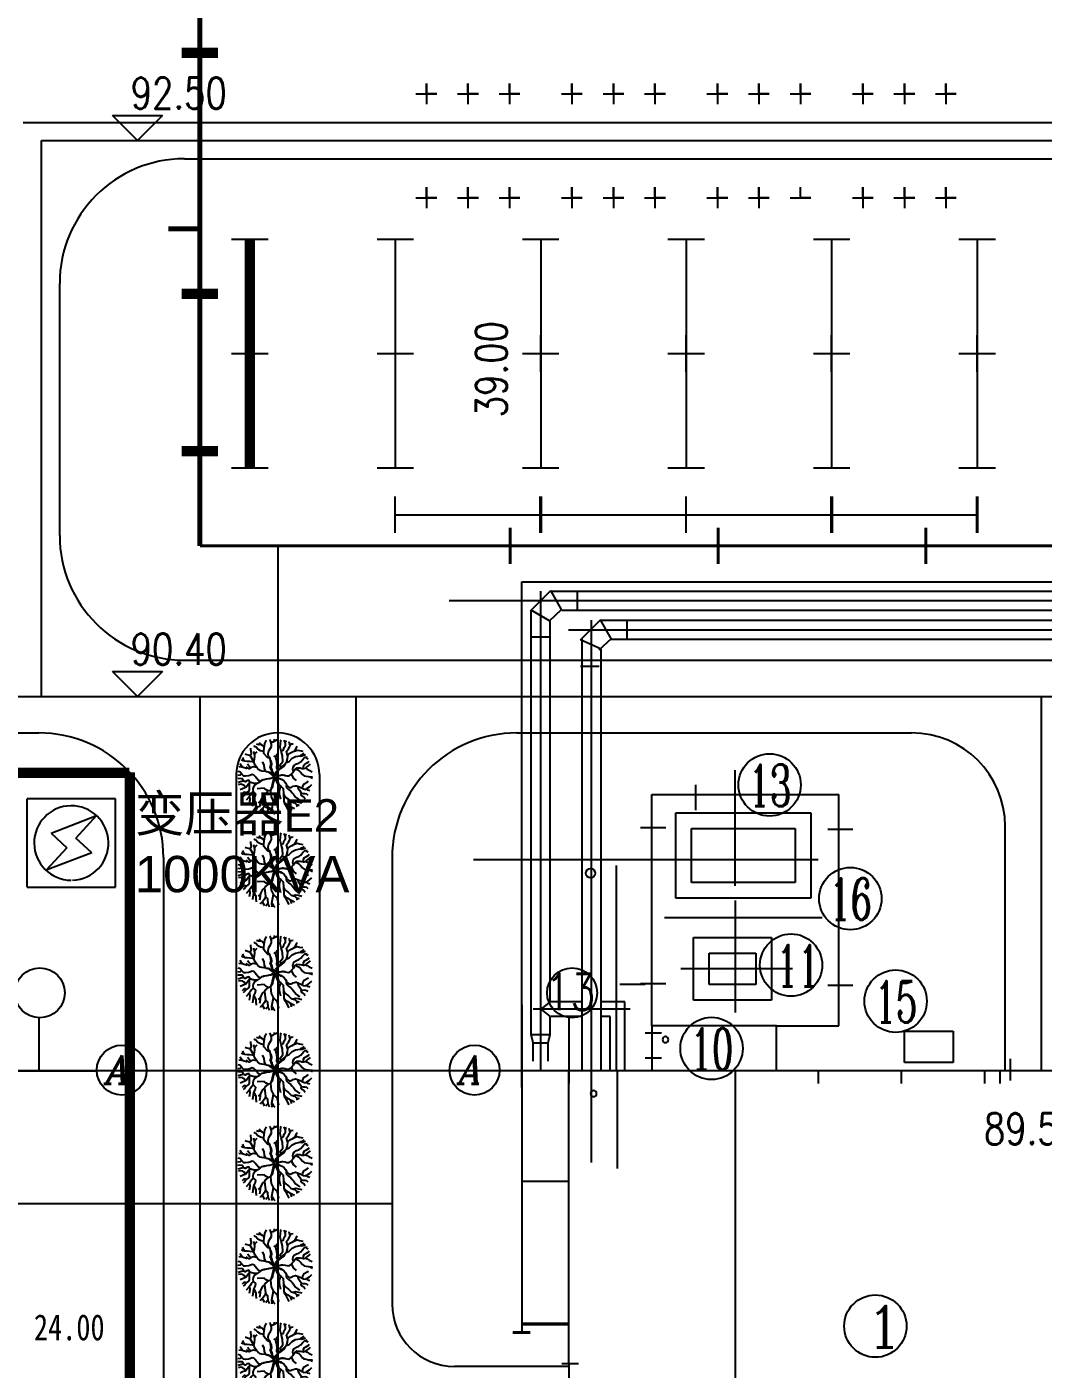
# Model space of a CAD drawing. Extents: x 532522 to 2902776, y -101917278 to 111238625.
# Drawn here: x 2901849.2 to 2901947, y 2549200.6 to 2549329.8 of the extents above; entities that cross this region are included whole.
import ezdxf
from ezdxf.enums import TextEntityAlignment as Align

# ---------------------------------------------------------------- set-up
doc = ezdxf.new("R2010")
doc.units = 0
doc.header["$LTSCALE"] = 1000
doc.header["$MEASUREMENT"] = 0
doc.header["$PDMODE"] = 33
doc.header["$PDSIZE"] = 0.125
doc.linetypes.add('CEN01', pattern=[82, 80, -1, 0, -1])
doc.linetypes.add('DASHDOT', pattern=[1, 0.5, -0.25, 0, -0.25])
doc.layers.get('DEFPOINTS').update_dxf_attribs({"linetype": 'CONTINUOUS'})
for name, color, linetype in [('#1力能', 7, 'CONTINUOUS'), ('1', 7, 'CONTINUOUS'), ('11', 1, 'CONTINUOUS'), ('15', 7, 'CONTINUOUS'), ('24', 7, 'CONTINUOUS'), ('34', 7, 'CONTINUOUS'), ('NEW围墙', 6, 'CONTINUOUS'), ('NEW字', 2, 'CONTINUOUS'), ('NEW编号', 2, 'CONTINUOUS'), ('NEW道路', 4, 'CONTINUOUS'), ('征地红线', 20, 'CONTINUOUS'), ('水工循环水管沟', 6, 'CONTINUOUS'), ('道路', 5, 'CONTINUOUS')]:
    doc.layers.add(name, color=color, linetype=linetype)
doc.styles.add('_COMPLEX', font='COMPLEX.shx', dxfattribs={"width": 0.6})
doc.styles.add('_DIMFONT', font='geditxt.shx', dxfattribs={"width": 0.8, "height": 3.5, "bigfont": 'dxt.shx'})
doc.styles.add('DIM_FONT', font='SIMPLEX.shx', dxfattribs={"width": 0.8})
doc.styles.add('ITALIC', font='italic')
doc.styles.get("Standard").update_dxf_attribs({"font": '', "width": 1.1})
doc.styles.get('Standard').set_extended_font_data('SimSun')

# ---------------------------------------------------------------- blocks, each defined once
blk = doc.blocks.new('VEGTRE')
at = {"layer": '34', "color": 95, "linetype": 'Continuous'}
for p, q in [((-8.528, 0.012), (-9.251, 0.386)), ((0.118, -8.826), (0.14, -9.251)), ((3.566, -7.88), (3.93, -8.367))]:
    blk.add_line(p, q, dxfattribs=at)
for points in [[(-2.046, 4.279), (-2.4, 4.964), (-3.287, 5.585), (-3.964, 6.236), (-4.882, 6.473), (-5.323, 6.918), (-5.978, 7.056)], [(-5.323, 6.918), (-5.362, 7.246), (-5.46, 7.463)], [(-2.195, 6.115), (-2.574, 6.648), (-3.106, 7.036), (-3.4, 7.185), (-3.962, 7.479), (-4.61, 7.805), (-4.773, 7.915)], [(-3.752, 7.369), (-3.99, 8.041), (-3.988, 8.338)], [(-2.021, 2.95), (-2.046, 4.279), (-2.195, 6.115), (-2.229, 6.518), (-2.46, 6.863), (-3.385, 8.6)], [(0.397, 6.077), (-0.091, 6.602), (-0.424, 6.73), (-0.829, 8.612)], [(0.749, 8.303), (0.417, 8.867), (0.067, 9.236)], [(0.754, 9.176), (0.786, 8.248), (0.421, 5.99), (0.879, 5.048), (1.021, 3.397), (1.745, 3.549), (2.297, 4.056), (2.627, 4.528), (2.402, 6.574), (1.892, 7.12), (1.776, 8.509), (1.535, 8.749), (1.489, 9.113)], [(1.776, 8.509), (2.094, 8.662), (2.303, 8.938)], [(2.4, 6.569), (2.605, 7.267), (2.93, 7.679), (3.581, 8.303), (3.658, 8.472)], [(3.186, 7.925), (2.785, 8.597), (2.653, 8.841)], [(3.694, 6.082), (3.694, 6.585), (3.817, 7.533)], [(4.535, 1.708), (5.166, 2.212), (5.405, 2.749), (5.458, 3.195), (5.405, 3.713), (4.846, 4.231), (4.892, 4.745), (5.303, 5.581), (5.602, 7.304)], [(5.303, 5.581), (5.202, 5.697), (4.995, 6.082), (4.79, 6.494), (4.73, 7.087), (4.699, 7.94)], [(6.391, 4.959), (6.236, 5.518), (6.236, 5.725), (6.395, 6.648)], [(-7.644, 3.079), (-7.906, 3.251), (-8.291, 3.34), (-8.579, 3.473)], [(-6.48, 4.13), (-6.809, 4.197), (-7.373, 4.169), (-7.785, 4.256), (-8.041, 4.579)], [(-5.516, 2.354), (-5.718, 2.925), (-6.014, 3.369), (-6.482, 4.138), (-6.364, 4.405), (-6.573, 4.79), (-7.162, 5.174), (-7.426, 5.518)], [(-4.4, 6.349), (-5.149, 6.149), (-5.738, 6.297), (-6.573, 6.509)], [(-2.28, 1.166), (-2.28, 1.166), (-2.588, 1.561), (-2.851, 2.005), (-2.762, 2.39), (-2.79, 2.715), (-3.321, 3.217), (-3.913, 3.602), (-4.236, 3.99), (-4.562, 4.344), (-4.855, 4.817), (-5.062, 5.113), (-5.651, 5.497), (-6.065, 5.795)], [(-1.333, 2.385), (-1.014, 3.395), (-1.014, 4.191), (-1.128, 4.636), (-1.306, 5.585)], [(1.021, 3.397), (0.781, 2.621), (0.631, 1.971), (0.446, 1.246), (0.217, 0.503), (0.181, 0.39), (0.227, 0.262), (0.33, 0.248), (0.841, 0.426), (1.405, 0.538), (2.063, 0.638), (2.492, 0.733), (2.858, 0.774)], [(1.682, 3.535), (2.169, 3.304), (2.692, 2.851), (4.438, 2.986)], [(2.626, 4.535), (3.13, 4.899), (3.487, 5.697), (3.694, 6.082), (4.2, 6.525)], [(5.405, 3.715), (5.79, 4.156), (6.145, 4.662), (6.412, 4.985), (7.164, 5.812)], [(6.436, 1.643), (6.438, 3.318), (6.576, 3.653), (7.149, 4.036), (7.438, 4.497), (7.838, 4.863)], [(7.15, 4.038), (7.415, 3.92), (7.622, 3.862), (8.115, 4.385)], [(-5.072, -1.937), (-5.316, -1.81), (-5.788, -1.573), (-6.291, -1.097), (-6.762, -0.477), (-7.144, -0.179), (-7.677, -0.092), (-8.21, -0.003), (-9.26, 0.048)], [(-2.826, 2.118), (-3.087, 2.39), (-3.441, 2.687), (-3.737, 2.687), (-4.003, 2.656), (-4.241, 2.538), (-4.446, 2.391), (-5.01, 2.243), (-5.306, 2.273), (-5.778, 2.451), (-6.162, 2.631), (-6.487, 2.807), (-6.99, 3.043), (-7.521, 3.161), (-7.788, 2.985), (-8.085, 2.779), (-8.47, 2.513), (-9.051, 1.949)], [(-6.774, 2.944), (-6.814, 2.364), (-7.2, 1.771), (-7.88, 1.359), (-8.262, 1.156)], [(-3.964, -0.615), (-4.554, 0.443), (-5.236, 0.966)], [(-2.528, -0.28), (-2.003, -0.333), (-1.532, -0.287), (-1.009, -0.157), (-0.532, 0.043), (-0.487, 0.128), (-0.547, 0.195), (-1.308, 0.535), (-1.732, 0.759), (-2.28, 1.166)], [(-1.836, 0.836), (-1.532, 0.733), (-1.116, 0.535), (-0.728, 0.366), (-0.39, 0.222), (-0.308, 0.227), (-0.28, 0.318), (-0.409, 0.672), (-0.636, 1.292), (-0.851, 1.797), (-0.99, 2.038), (-1.383, 2.386), (-2.021, 2.95)], [(-1.496, 2.487), (-1.121, 2.253), (-0.85, 2.084), (-0.631, 1.636), (-0.436, 1.202), (-0.25, 0.662), (-0.137, 0.338), (-0.082, 0.263), (0.005, 0.289), (0.087, 0.499), (0.217, 0.862), (0.39, 1.333), (0.535, 1.913), (0.667, 2.463), (0.776, 2.867), (0.944, 3.145)], [(3.063, 0.843), (2.672, 0.708), (2.15, 0.579), (1.579, 0.487), (1.012, 0.402), (0.627, 0.217), (0.272, 0.046), (0.227, -0.01), (0.325, -0.138), (0.631, -0.385), (1.205, -0.844), (1.463, -1.024), (1.971, -1.188)], [(3.063, 0.843), (3.328, 0.935), (3.95, 1.438), (4.453, 1.703), (5.191, 1.733), (5.991, 1.467), (6.227, 1.436), (6.494, 1.703), (6.82, 2.174), (7.145, 2.617), (7.503, 2.795), (8.005, 3.031), (8.622, 3.282)], [(3.581, 1.14), (4.067, 0.995), (4.569, 0.431), (4.892, -0.014), (5.277, -0.369), (5.689, -0.487), (6.222, -0.251), (6.549, -0.162), (7.318, -0.075), (7.703, -0.106), (8.205, -0.578), (8.704, -1.142), (9.144, -1.244)], [(6.128, 1.448), (6.462, 0.903), (6.966, 1.051), (7.379, 1.315), (7.677, 1.108), (8.027, 0.545), (9.212, 0.508)], [(7.313, 2.699), (7.617, 2.232), (7.971, 1.997), (8.477, 1.877), (9.005, 2.002)], [(7.607, 1.156), (7.822, 1.138), (8.238, 1.197), (9.109, 1.462)], [(-7.533, -2.133), (-7.918, -1.867), (-8.39, -1.542), (-9.183, -1.21)], [(-3.385, -0.159), (-3.45, -0.154), (-3.774, -0.39), (-4.101, -0.774), (-4.337, -1.041), (-4.516, -1.246), (-4.752, -1.574), (-4.959, -1.839), (-5.168, -2.015), (-5.405, -2.164), (-5.937, -2.133), (-6.203, -2.133), (-6.619, -2.015), (-6.913, -1.957), (-7.178, -1.985), (-7.475, -2.075), (-7.713, -2.311), (-7.978, -2.46), (-8.333, -2.696), (-8.744, -3.056)], [(-6.979, -1.964), (-6.973, -2.342), (-7.031, -2.636), (-7.27, -3.021), (-7.773, -3.287), (-8.159, -3.523), (-8.431, -3.836)], [(-4.544, -1.287), (-4.398, -1.839), (-4.429, -2.313), (-4.667, -2.757), (-5.318, -3.111), (-5.88, -3.318), (-6.326, -3.644), (-6.8, -4.147), (-7.126, -4.528), (-7.364, -4.768), (-7.882, -4.867)], [(-2.462, -3.179), (-2.137, -2.583), (-1.759, -2.28), (-1.347, -1.979), (-0.903, -1.67), (-0.496, -1.229), (-0.344, -0.944), (-0.215, -0.239), (-0.255, -0.128), (-0.359, -0.106), (-0.985, -0.282), (-1.626, -0.421), (-1.896, -0.446), (-2.446, -0.297), (-2.923, -0.203), (-3.385, -0.159)], [(1.2, -4.123), (0.961, -3.593), (0.913, -3.108), (0.897, -2.942), (0.997, -2.662), (1.092, -2.21), (0.831, -1.764), (0.703, -1.215), (0.494, -0.85), (0.212, -0.451), (0.109, -0.39), (0.005, -0.414), (-0.07, -0.533), (-0.188, -1.003), (-0.224, -1.147), (-0.641, -1.614), (-0.865, -1.855), (-1.516, -2.27), (-2.173, -2.856), (-2.723, -3.472)], [(-1.516, -2.27), (-1.195, -2.785), (-1.891, -3.706), (-1.81, -5.097), (-1.538, -6.27), (-1.277, -7.256), (-1.383, -8.903), (-1.521, -9.106)], [(-0.641, -1.614), (-0.465, -2.169), (-0.497, -3.026), (-0.439, -3.619), (-0.352, -4.121), (-0.147, -4.685), (-0.354, -5.393), (-0.503, -5.629)], [(2.289, -1.251), (1.369, -1.07), (0.949, -0.757), (0.272, -0.338), (0.525, -0.728), (0.745, -1.07), (0.821, -1.393), (0.979, -1.87), (1.191, -2.229), (0.985, -3.046), (1.251, -4.369)], [(2.289, -1.251), (3.273, -1.369), (3.718, -1.47), (4.297, -1.908), (4.509, -2.215), (4.892, -2.778), (5.333, -3.788), (6.144, -5.178), (5.853, -5.723), (5.997, -6.562), (6.022, -7.009)], [(2.289, -1.251), (2.622, -1.988), (2.668, -2.896), (3.077, -3.598)], [(4.509, -2.215), (5.359, -2.379), (5.863, -2.203), (6.366, -1.908), (7.164, -2.383)], [(5.964, -2.144), (6.308, -2.441), (6.776, -3.034)], [(6.708, -2.111), (7.077, -1.968), (7.61, -2.147), (8.109, -2.292), (8.918, -2.378)], [(8.046, -2.275), (8.258, -2.65), (8.658, -3.2)], [(8.268, -0.651), (8.617, -0.311), (9.226, -0.229)], [(-7.467, -4.788), (-7.696, -4.588), (-8.154, -4.393)], [(-5.373, -7.544), (-4.773, -6.301), (-4.157, -5.926), (-3.485, -5.583), (-3.097, -5.157), (-2.957, -4.362), (-2.723, -3.472), (-3.477, -3.759), (-4.239, -4.508), (-5.019, -4.947), (-6.152, -5.144), (-6.579, -5.092), (-7.516, -5.415)], [(-6.154, -5.144), (-6.419, -5.388), (-6.862, -5.537), (-7.209, -5.815)], [(-4.773, -6.301), (-5.475, -6.544), (-6.005, -6.426), (-6.809, -6.28)], [(-3.097, -5.157), (-2.87, -5.896), (-2.783, -6.162), (-3.316, -6.841), (-3.614, -7.403), (-3.703, -7.757), (-3.526, -8.173), (-3.497, -8.573)], [(-1.538, -6.27), (-2.044, -6.574), (-2.251, -7.198), (-2.549, -7.67), (-2.579, -8.113), (-2.521, -8.379), (-2.316, -8.733), (-2.277, -8.973)], [(-0.179, -4.798), (-0.06, -4.862), (0.297, -5.039)], [(1.251, -4.369), (1.333, -4.685), (1.627, -4.952), (1.744, -5.662), (1.535, -6.342), (1.12, -6.993), (0.913, -7.436), (0.851, -8.029), (1.145, -8.826), (1.335, -9.154)], [(1.263, -4.424), (1.868, -4.687), (2.81, -5.721), (2.749, -6.195), (2.682, -7.19), (2.651, -7.523), (2.497, -8.152), (2.115, -9.003)], [(2.749, -6.195), (3.569, -6.393), (4.232, -6.769), (4.728, -7.321), (4.964, -7.379), (5.123, -7.651)], [(5.062, -5.236), (4.879, -5.692), (4.463, -6.137)], [(5.241, -3.574), (5.089, -4.362), (5, -4.954), (5.115, -5.487), (5.232, -6.168)], [(5.333, -3.788), (5.653, -3.624), (6.273, -3.682), (6.894, -3.744), (7.456, -3.773), (7.75, -4.07), (7.93, -4.732)], [(6.144, -5.179), (6.595, -5.251), (7.246, -5.46), (7.42, -5.497)], [(7.605, -3.921), (7.841, -3.892), (8.226, -4.07), (8.258, -4.132)], [(-3.675, -7.646), (-4, -8.051), (-4.462, -8.113)], [(-2.456, -8.492), (-2.67, -8.706), (-2.846, -8.81)], [(1.041, -8.544), (0.436, -8.59), (0.079, -8.856), (-0.393, -9.062), (-0.711, -9.226)], [(2.682, -7.164), (3.128, -7.675), (3.544, -7.882), (4.135, -7.851), (4.62, -8.005)]]:
    blk.add_lwpolyline(points, dxfattribs=at)

msp = doc.modelspace()

# ---------------------------------------------------------------- linework, layer by layer
at = {"layer": '#1力能', "color": 1, "linetype": 'Continuous'}
for p, q in [((2901857.75, 2549255.48), (2901849.26, 2549255.48)), ((2901849.26, 2549246.99), (2901849.26, 2549255.48)), ((2901857.75, 2549246.99), (2901857.75, 2549255.48)), ((2901851.55, 2549252.2), (2901855.93, 2549253.87)), ((2901855.93, 2549253.87), (2901853.92, 2549251.7)), ((2901851.55, 2549252.2), (2901853.08, 2549250.78)), ((2901855.46, 2549250.28), (2901853.92, 2549251.7)), ((2901853.08, 2549250.78), (2901851.07, 2549248.61)), ((2901855.46, 2549250.28), (2901851.07, 2549248.61)), ((2901849.26, 2549246.99), (2901857.75, 2549246.99))]:
    msp.add_line(p, q, dxfattribs=at)
msp.add_arc((2901853.5, 2549251.24), 3.58, 271.9749, 270, dxfattribs=at)
at = {"layer": '1', "color": 255}
for p, q in [((2901887.67, 2549323.33), (2901887.67, 2549324.33)), ((2901887.67, 2549324.33), (2901887.67, 2549322.33)), ((2901891.67, 2549323.33), (2901891.67, 2549324.33)), ((2901891.67, 2549324.33), (2901891.67, 2549322.33)), ((2901895.67, 2549323.33), (2901895.67, 2549324.33)), ((2901895.67, 2549324.33), (2901895.67, 2549322.33)), ((2901901.67, 2549323.33), (2901901.67, 2549324.33)), ((2901901.67, 2549324.33), (2901901.67, 2549322.33)), ((2901905.67, 2549323.33), (2901905.67, 2549324.33)), ((2901905.67, 2549324.33), (2901905.67, 2549322.33)), ((2901909.67, 2549323.33), (2901909.67, 2549324.33)), ((2901909.67, 2549324.33), (2901909.67, 2549322.33)), ((2901915.67, 2549323.33), (2901915.67, 2549324.33)), ((2901915.67, 2549324.33), (2901915.67, 2549322.33)), ((2901919.67, 2549323.33), (2901919.67, 2549324.33)), ((2901919.67, 2549324.33), (2901919.67, 2549322.33)), ((2901923.67, 2549323.33), (2901923.67, 2549324.33)), ((2901923.67, 2549324.33), (2901923.67, 2549322.33)), ((2901929.67, 2549323.33), (2901929.67, 2549324.33)), ((2901929.67, 2549324.33), (2901929.67, 2549322.33)), ((2901933.67, 2549323.33), (2901933.67, 2549324.33)), ((2901933.67, 2549324.33), (2901933.67, 2549322.33)), ((2901937.67, 2549323.33), (2901937.67, 2549324.33)), ((2901937.67, 2549324.33), (2901937.67, 2549322.33)), ((2901886.67, 2549323.33), (2901888.67, 2549323.33)), ((2901888.67, 2549323.33), (2901887.67, 2549323.33)), ((2901890.67, 2549323.33), (2901892.67, 2549323.33)), ((2901892.67, 2549323.33), (2901891.67, 2549323.33)), ((2901894.67, 2549323.33), (2901896.67, 2549323.33)), ((2901896.67, 2549323.33), (2901895.67, 2549323.33)), ((2901900.67, 2549323.33), (2901902.67, 2549323.33)), ((2901902.67, 2549323.33), (2901901.67, 2549323.33)), ((2901904.67, 2549323.33), (2901906.67, 2549323.33)), ((2901906.67, 2549323.33), (2901905.67, 2549323.33)), ((2901908.67, 2549323.33), (2901910.67, 2549323.33)), ((2901910.67, 2549323.33), (2901909.67, 2549323.33)), ((2901914.67, 2549323.33), (2901916.67, 2549323.33)), ((2901916.67, 2549323.33), (2901915.67, 2549323.33)), ((2901918.67, 2549323.33), (2901920.67, 2549323.33)), ((2901920.67, 2549323.33), (2901919.67, 2549323.33)), ((2901922.67, 2549323.33), (2901924.67, 2549323.33)), ((2901924.67, 2549323.33), (2901923.67, 2549323.33)), ((2901928.67, 2549323.33), (2901930.67, 2549323.33)), ((2901930.67, 2549323.33), (2901929.67, 2549323.33)), ((2901932.67, 2549323.33), (2901934.67, 2549323.33)), ((2901934.67, 2549323.33), (2901933.67, 2549323.33)), ((2901936.67, 2549323.33), (2901938.67, 2549323.33)), ((2901938.67, 2549323.33), (2901937.67, 2549323.33)), ((2901886.67, 2549313.33), (2901888.67, 2549313.33)), ((2901887.67, 2549313.33), (2901887.67, 2549314.33)), ((2901887.67, 2549314.33), (2901887.67, 2549312.33)), ((2901888.67, 2549313.33), (2901887.67, 2549313.33)), ((2901890.67, 2549313.33), (2901892.67, 2549313.33)), ((2901891.67, 2549313.33), (2901891.67, 2549314.33)), ((2901891.67, 2549314.33), (2901891.67, 2549312.33)), ((2901892.67, 2549313.33), (2901891.67, 2549313.33)), ((2901894.67, 2549313.33), (2901896.67, 2549313.33)), ((2901895.67, 2549313.33), (2901895.67, 2549314.33)), ((2901895.67, 2549314.33), (2901895.67, 2549312.33)), ((2901896.67, 2549313.33), (2901895.67, 2549313.33)), ((2901900.67, 2549313.33), (2901902.67, 2549313.33)), ((2901901.67, 2549313.33), (2901901.67, 2549314.33)), ((2901901.67, 2549314.33), (2901901.67, 2549312.33)), ((2901902.67, 2549313.33), (2901901.67, 2549313.33)), ((2901904.67, 2549313.33), (2901906.67, 2549313.33)), ((2901905.67, 2549313.33), (2901905.67, 2549314.33)), ((2901905.67, 2549314.33), (2901905.67, 2549312.33)), ((2901906.67, 2549313.33), (2901905.67, 2549313.33)), ((2901908.67, 2549313.33), (2901910.67, 2549313.33)), ((2901909.67, 2549313.33), (2901909.67, 2549314.33)), ((2901909.67, 2549314.33), (2901909.67, 2549312.33)), ((2901910.67, 2549313.33), (2901909.67, 2549313.33)), ((2901914.67, 2549313.33), (2901916.67, 2549313.33)), ((2901915.67, 2549313.33), (2901915.67, 2549314.33)), ((2901915.67, 2549314.33), (2901915.67, 2549312.33)), ((2901916.67, 2549313.33), (2901915.67, 2549313.33)), ((2901918.67, 2549313.33), (2901920.67, 2549313.33)), ((2901919.67, 2549313.33), (2901919.67, 2549314.33)), ((2901919.67, 2549314.33), (2901919.67, 2549312.33)), ((2901920.67, 2549313.33), (2901919.67, 2549313.33)), ((2901922.67, 2549313.33), (2901924.67, 2549313.33)), ((2901923.67, 2549313.33), (2901923.67, 2549314.33)), ((2901924.67, 2549313.33), (2901923.67, 2549313.33)), ((2901928.67, 2549313.33), (2901930.67, 2549313.33)), ((2901929.67, 2549313.33), (2901929.67, 2549314.33)), ((2901929.67, 2549314.33), (2901929.67, 2549312.33)), ((2901930.67, 2549313.33), (2901929.67, 2549313.33)), ((2901932.67, 2549313.33), (2901934.67, 2549313.33)), ((2901933.67, 2549313.33), (2901933.67, 2549314.33)), ((2901933.67, 2549314.33), (2901933.67, 2549312.33)), ((2901934.67, 2549313.33), (2901933.67, 2549313.33)), ((2901936.67, 2549313.33), (2901938.67, 2549313.33)), ((2901937.67, 2549313.33), (2901937.67, 2549314.33)), ((2901937.67, 2549314.33), (2901937.67, 2549312.33)), ((2901938.67, 2549313.33), (2901937.67, 2549313.33)), ((2901933.67, 2549230.13), (2901933.67, 2549233.13)), ((2901933.67, 2549233.13), (2901938.37, 2549233.13)), ((2901938.37, 2549233.13), (2901938.37, 2549230.13)), ((2901910.3, 2549232.93), (2901908.71, 2549232.93)), ((2901910.3, 2549230.53), (2901908.71, 2549230.53)), ((2901943.87, 2549228.38), (2901943.87, 2549230.48)), ((2901901.37, 2549229.33), (2901901.37, 2549228.1)), ((2901901.37, 2549229.33), (2901901.37, 2549228.1)), ((2901917.37, 2549229.33), (2901917.37, 2549228.1)), ((2901925.37, 2549229.33), (2901925.37, 2549228.1)), ((2901933.37, 2549229.33), (2901933.37, 2549228.1)), ((2901938.37, 2549230.13), (2901933.67, 2549230.13)), ((2901941.37, 2549229.33), (2901941.37, 2549228.1)), ((2901942.87, 2549229.33), (2901942.87, 2549228.1)), ((2901902.3, 2549201.13), (2901900.71, 2549201.13)), ((2901901.37, 2549201.13), (2901901.37, 2549197.13))]:
    msp.add_line(p, q, dxfattribs=at)
at = {"layer": '1', "color": 255, "linetype": 'Continuous'}
for p, q in [((2901868.92, 2549309.33), (2901872.43, 2549309.33)), ((2901882.92, 2549309.33), (2901886.43, 2549309.33)), ((2901884.67, 2549309.33), (2901884.67, 2549287.33)), ((2901896.92, 2549309.33), (2901900.43, 2549309.33)), ((2901898.67, 2549309.33), (2901898.67, 2549287.33)), ((2901910.92, 2549309.33), (2901914.43, 2549309.33)), ((2901912.67, 2549309.33), (2901912.67, 2549287.33)), ((2901924.92, 2549309.33), (2901928.43, 2549309.33)), ((2901926.67, 2549309.33), (2901926.67, 2549287.33)), ((2901938.92, 2549309.33), (2901942.43, 2549309.33)), ((2901940.67, 2549309.33), (2901940.67, 2549287.33)), ((2901898.67, 2549296.58), (2901898.67, 2549300.09)), ((2901898.67, 2549296.58), (2901898.67, 2549300.09)), ((2901912.67, 2549296.58), (2901912.67, 2549300.09)), ((2901912.67, 2549296.58), (2901912.67, 2549300.09)), ((2901912.67, 2549296.58), (2901912.67, 2549300.09)), ((2901912.67, 2549296.58), (2901912.67, 2549300.09)), ((2901926.67, 2549296.58), (2901926.67, 2549300.09)), ((2901926.67, 2549296.58), (2901926.67, 2549300.09)), ((2901926.67, 2549296.58), (2901926.67, 2549300.09)), ((2901940.67, 2549296.58), (2901940.67, 2549300.09)), ((2901940.67, 2549296.58), (2901940.67, 2549300.09)), ((2901868.92, 2549298.33), (2901872.43, 2549298.33)), ((2901882.92, 2549298.33), (2901886.43, 2549298.33)), ((2901896.92, 2549298.33), (2901900.43, 2549298.33)), ((2901910.92, 2549298.33), (2901914.43, 2549298.33)), ((2901924.92, 2549298.33), (2901928.43, 2549298.33)), ((2901938.92, 2549298.33), (2901942.43, 2549298.33)), ((2901868.92, 2549287.33), (2901872.43, 2549287.33)), ((2901882.92, 2549287.33), (2901886.43, 2549287.33)), ((2901896.92, 2549287.33), (2901900.43, 2549287.33)), ((2901910.92, 2549287.33), (2901914.43, 2549287.33)), ((2901924.92, 2549287.33), (2901928.43, 2549287.33)), ((2901938.92, 2549287.33), (2901942.43, 2549287.33)), ((2901884.67, 2549281.08), (2901884.67, 2549284.59)), ((2901912.67, 2549281.08), (2901912.67, 2549284.59)), ((2901884.67, 2549282.83), (2901940.67, 2549282.83)), ((2901913.59, 2549254.41), (2901913.59, 2549256.83)), ((2901909.37, 2549233.63), (2901909.37, 2549255.92)), ((2901909.37, 2549255.92), (2901927.37, 2549255.92)), ((2901927.37, 2549233.63), (2901927.37, 2549255.92)), ((2901911.67, 2549245.93), (2901911.67, 2549254.13)), ((2901911.67, 2549254.13), (2901924.67, 2549254.13)), ((2901924.67, 2549254.13), (2901924.67, 2549245.93)), ((2901910.71, 2549252.7), (2901908.29, 2549252.7)), ((2901913.17, 2549247.43), (2901913.17, 2549252.63)), ((2901913.17, 2549252.63), (2901923.17, 2549252.63)), ((2901923.17, 2549252.63), (2901923.17, 2549247.43)), ((2901928.71, 2549252.53), (2901926.29, 2549252.53)), ((2901911.49, 2549249.63), (2901892.2, 2549249.63)), ((2901923.17, 2549247.43), (2901913.17, 2549247.43)), ((2901924.67, 2549245.93), (2901911.67, 2549245.93)), ((2901925.77, 2549244.03), (2901910.57, 2549244.03)), ((2901913.37, 2549236.13), (2901913.37, 2549242.13)), ((2901913.37, 2549242.13), (2901920.87, 2549242.13)), ((2901920.87, 2549242.13), (2901920.87, 2549236.13)), ((2901914.87, 2549237.63), (2901914.87, 2549240.63)), ((2901914.87, 2549240.63), (2901919.37, 2549240.63)), ((2901919.37, 2549240.63), (2901919.37, 2549237.63)), ((2901910.71, 2549237.7), (2901908.29, 2549237.7)), ((2901919.37, 2549237.63), (2901914.87, 2549237.63)), ((2901928.71, 2549237.53), (2901926.29, 2549237.53)), ((2901920.87, 2549236.13), (2901913.37, 2549236.13)), ((2901921.37, 2549233.63), (2901909.37, 2549233.63)), ((2901909.37, 2549233.63), (2901909.37, 2549232.93)), ((2901921.37, 2549233.63), (2901927.37, 2549233.63)), ((2901921.37, 2549229.33), (2901921.37, 2549233.63)), ((2901909.37, 2549232.93), (2901909.37, 2549230.53)), ((2901909.37, 2549230.53), (2901909.37, 2549229.33)), ((2901943.87, 2549229.33), (2901901.37, 2549229.33)), ((2901901.37, 2549201.14), (2901901.37, 2549229.33)), ((2901901.37, 2549201.14), (2901901.37, 2549229.33)), ((2901950.37, 2549229.33), (2901943.37, 2549229.33)), ((2901896.87, 2549204.96), (2901901.37, 2549204.96)), ((2901901.37, 2549201.14), (2901901.37, 2549202.63))]:
    msp.add_line(p, q, dxfattribs=at)
at = {"layer": '1', "color": 1, "linetype": 'Continuous'}
for p, q in [((2901865.87, 2549279.83), (2901865.87, 2549285.79)), ((2901873.37, 2549279.83), (2901873.37, 2548994.33)), ((2902000.17, 2549279.83), (2901877.87, 2549279.83)), ((2901901.37, 2549229.33), (2901841.37, 2549229.33))]:
    msp.add_line(p, q, dxfattribs=at)
at = {"layer": '1', "color": 255, "linetype": 'DASHDOT'}
for p, q in [((2901917.37, 2549247.13), (2901917.37, 2549258.25)), ((2901925.37, 2549249.63), (2901910.37, 2549249.63)), ((2901917.37, 2549245.72), (2901917.37, 2549234.92)), ((2901922.91, 2549239.13), (2901912.15, 2549239.13)), ((2901901.37, 2549234.42), (2901901.37, 2549229.33)), ((2901917.37, 2549229.33), (2901917.37, 2549182.63))]:
    msp.add_line(p, q, dxfattribs=at)
at = {"layer": '1', "color": 1}
msp.add_line((2901678.18, 2549229.33), (2901855.95, 2549229.33), dxfattribs=at)
at = {"layer": '1', "color": 1, "linetype": 'Continuous', "flags": 128}
for points, const_width in [([(2901865.87, 2549279.83), (2901865.87, 2549347.33)], 0.5), ([(2901867.63, 2549327.26), (2901864.11, 2549327.26)], 1), ([(2901865.87, 2549310.33), (2901862.83, 2549310.33)], 0.5), ([(2901867.63, 2549304.08), (2901864.11, 2549304.08)], 1), ([(2901867.63, 2549288.93), (2901864.11, 2549288.93)], 1), ([(2901895.74, 2549278.08), (2901895.74, 2549281.59)], 0.3), ([(2901915.74, 2549278.08), (2901915.74, 2549281.59)], 0.3), ([(2901935.74, 2549278.08), (2901935.74, 2549281.59)], 0.3)]:
    msp.add_lwpolyline(points, dxfattribs=dict(at, const_width=const_width))
at = {"layer": '1', "color": 255, "linetype": 'Continuous', "flags": 128}
for points, const_width in [([(2901870.67, 2549309.33), (2901870.67, 2549287.33)], 1), ([(2901898.67, 2549281.08), (2901898.67, 2549284.59)], 0.3), ([(2901926.67, 2549281.08), (2901926.67, 2549284.59)], 0.3), ([(2901940.67, 2549281.08), (2901940.67, 2549284.59)], 0.3)]:
    msp.add_lwpolyline(points, dxfattribs=dict(at, const_width=const_width))
at = {"layer": '1', "color": 1, "linetype": 'Continuous', "const_width": 0.3}
msp.add_lwpolyline([(2901999.37, 2549279.83), (2901865.87, 2549279.83)], dxfattribs=at)
at = {"layer": '1', "color": 255, "linetype": 'Continuous'}
for centre, start, end in [((2901910.68, 2549232.32), 360, 180), ((2901910.68, 2549232.32), 180, 360), ((2901903.76, 2549227.13), 360, 180), ((2901903.76, 2549227.13), 180, 360)]:
    msp.add_arc(centre, 0.291, start, end, dxfattribs=at)
at = {"layer": '11', "color": 2, "linetype": 'DASHDOT'}
msp.add_line((2901850.37, 2549234.42), (2901850.37, 2549229.33), dxfattribs=at)
at = {"layer": '11', "color": 3, "linetype": 'Continuous'}
msp.add_line((2901677.37, 2549216.55), (2901884.37, 2549216.55), dxfattribs=at)
at = {"layer": '15', "color": 3, "linetype": 'Continuous', "const_width": 1, "flags": 128}
for points in [[(2901674.09, 2549227.98), (2901674.09, 2549257.98), (2901859.09, 2549257.98)], [(2901859.14, 2549258.03), (2901859.14, 2549158.03), (2901859.14, 2549108.03), (2901674.14, 2549108.03), (2901674.14, 2549058.03), (2901674.14, 2549108.03)]]:
    msp.add_lwpolyline(points, dxfattribs=at)
at = {"layer": 'DEFPOINTS', "color": 255, "linetype": 'ByBlock'}
for p in [(2901898.37, 2549321.93), (2901898.37, 2549321.93), (2901896.35, 2549318.44), (2901896.35, 2549249.14), (2901896.35, 2549229.33), (2901901.37, 2549229.33), (2901901.37, 2549221.15), (2901901.37, 2549217.48), (2901901.37, 2549217.48)]:
    msp.add_point(p, dxfattribs=at)
at = {"layer": 'DEFPOINTS', "color": 0, "linetype": 'ByBlock'}
for p in [(2901896.35, 2549279.83), (2901901.37, 2549279.83), (2901865.86, 2549217.48), (2901880.86, 2549217.48)]:
    msp.add_point(p, dxfattribs=at)
at = {"layer": 'NEW围墙', "color": 255, "linetype": 'Continuous'}
msp.add_line((2901908.71, 2549237.63), (2901906.29, 2549237.63), dxfattribs=at)
at = {"layer": 'NEW字'}
for p, q in [((2901857.47, 2549321.23), (2901862.27, 2549321.23)), ((2901859.87, 2549318.83), (2901857.47, 2549321.23)), ((2901862.27, 2549321.23), (2901859.87, 2549318.83)), ((2901858.26, 2549318.83), (2901861.6, 2549318.83)), ((2901857.47, 2549267.74), (2901862.27, 2549267.74)), ((2901859.87, 2549265.33), (2901857.47, 2549267.74)), ((2901862.27, 2549267.74), (2901859.87, 2549265.33)), ((2901858.26, 2549265.33), (2901861.6, 2549265.33))]:
    msp.add_line(p, q, dxfattribs=at)
at = {"layer": 'NEW编号', "color": 255}
for centre, radius in [((2901920.7, 2549256.83), 3), ((2901928.47, 2549245.89), 3), ((2901922.77, 2549239.49), 3), ((2901901.69, 2549236.82), 2.4), ((2901932.83, 2549236.02), 3), ((2901915.11, 2549231.47), 3), ((2901892.31, 2549229.39), 2.4), ((2901930.88, 2549204.75), 3)]:
    msp.add_circle(centre, radius, dxfattribs=at)
at = {"layer": 'NEW编号'}
for centre in [(2901850.46, 2549236.82), (2901858.35, 2549229.39)]:
    msp.add_circle(centre, 2.4, dxfattribs=at)
at = {"layer": 'NEW道路', "color": 4}
for p, q in [((2901681.37, 2549261.83), (2901850.37, 2549261.83)), ((2901862.37, 2549249.83), (2901862.37, 2549124.48))]:
    msp.add_line(p, q, dxfattribs=at)
msp.add_arc((2901850.37, 2549249.83), 12, 360, 90, dxfattribs=at)
at = {"layer": '征地红线', "color": 20}
msp.add_open_spline([(2901735.08, 2549305.28), (2901744.33, 2549315.73), (2901758.14, 2549330.36), (2901761.2, 2549360.95), (2901742.5, 2549393.57), (2901719.21, 2549430.43), (2901693.25, 2549463.1), (2901695.29, 2549496.58), (2901724.69, 2549499.02), (2901749.82, 2549507.28), (2901755.98, 2549527.28), (2901759.76, 2549542.18), (2901773.19, 2549554.78), (2901792.71, 2549565.44), (2901811.44, 2549575.94), (2901831.75, 2549585.06), (2901833.41, 2549602.55), (2901833.24, 2549620.09), (2901853.85, 2549626.65), (2901876.76, 2549622.76), (2901904.49, 2549618.14), (2901920.49, 2549598.45), (2901940.8, 2549597.21), (2901959.96, 2549594.44), (2901971.54, 2549602.79), (2901989.99, 2549608.89), (2902000.24, 2549588.02), (2902011.48, 2549576.8), (2902014.42, 2549574.24)], degree=3, knots=[0, 0, 0, 0, 32.183067, 59.018869, 85.091233, 142.416455, 192.945628, 203.747977, 234.243974, 263.021475, 278.574557, 293.754494, 308.638949, 331.820377, 360.242809, 375.128254, 393.367712, 409.049443, 421.611091, 450.179764, 481.071336, 501.620274, 520.87417, 539.755425, 557.356934, 562.023024, 596.012752, 607.6407, 607.6407, 607.6407, 607.6407], dxfattribs=at)
at = {"layer": '水工循环水管沟', "color": 255, "linetype": 'Continuous'}
for p, q in [((2901896.87, 2549276.36), (2902021.17, 2549276.36)), ((2901896.87, 2549227.7), (2901896.87, 2549276.36)), ((2901897.69, 2549273.58), (2901899.66, 2549275.55)), ((2901900.67, 2549273.71), (2901899.64, 2549275.52)), ((2901899.66, 2549275.48), (2902020.97, 2549275.48)), ((2901902.2, 2549273.71), (2901902.2, 2549275.55)), ((2901897.75, 2549232.82), (2901897.75, 2549273.64)), ((2901899.51, 2549272.61), (2901897.75, 2549273.64)), ((2901899.51, 2549272.61), (2901900.67, 2549273.71)), ((2901900.7, 2549273.64), (2902021.92, 2549273.64)), ((2901899.59, 2549235.97), (2901899.59, 2549272.69)), ((2901902.49, 2549270.78), (2901904.45, 2549272.75)), ((2901904.39, 2549272.68), (2902023.79, 2549272.68)), ((2901905.47, 2549270.84), (2901904.43, 2549272.72)), ((2901907, 2549270.91), (2901907, 2549272.75)), ((2901899.51, 2549271.03), (2901897.69, 2549271.03)), ((2901904.49, 2549269.89), (2901902.49, 2549270.78)), ((2901902.65, 2549229.26), (2901902.65, 2549270.84)), ((2901904.31, 2549269.81), (2901905.47, 2549270.91)), ((2901905.4, 2549270.84), (2902024.74, 2549270.84)), ((2901904.49, 2549229.26), (2901904.49, 2549269.89)), ((2901896.87, 2549235.66), (2901896.87, 2549204.14)), ((2901899.59, 2549235.97), (2901898.67, 2549235.26)), ((2901902.55, 2549235.97), (2901899.69, 2549235.97)), ((2901906.78, 2549235.97), (2901904.49, 2549235.97)), ((2901906.78, 2549229.26), (2901906.78, 2549235.97)), ((2901898.67, 2549235.26), (2901899.59, 2549234.55)), ((2901899.59, 2549232.82), (2901899.59, 2549234.55)), ((2901902.55, 2549234.55), (2901899.69, 2549234.55)), ((2901905.36, 2549234.55), (2901904.49, 2549234.55)), ((2901905.36, 2549229.26), (2901905.36, 2549234.55)), ((2901897.75, 2549232.82), (2901899.59, 2549232.82)), ((2901897.96, 2549232.02), (2901897.75, 2549232.82)), ((2901897.96, 2549232.02), (2901899.38, 2549232.02)), ((2901897.96, 2549230.26), (2901897.96, 2549232.02)), ((2901899.38, 2549232.02), (2901899.59, 2549232.82)), ((2901899.38, 2549230.26), (2901899.38, 2549232.02)), ((2901901.37, 2549218.68), (2901896.87, 2549218.68))]:
    msp.add_line(p, q, dxfattribs=at)
at = {"layer": '水工循环水管沟', "color": 255, "linetype": 'DASHDOT', "ltscale": 0.5}
for p, q in [((2901889.87, 2549274.56), (2902027.66, 2549274.56)), ((2901898.67, 2549229.26), (2901898.67, 2549275.48)), ((2901903.57, 2549229.26), (2901903.57, 2549272.68)), ((2901901.35, 2549271.76), (2902027.66, 2549271.76)), ((2901905.97, 2549229.26), (2901905.97, 2549249.08)), ((2901907.28, 2549235.26), (2901897.96, 2549235.26)), ((2901903.57, 2549220.49), (2901903.57, 2549229.26)), ((2901906.07, 2549219.92), (2901906.07, 2549229.26))]:
    msp.add_line(p, q, dxfattribs=at)
at = {"layer": '水工循环水管沟', "linetype": 'Continuous'}
msp.add_line((2901904.31, 2549268.23), (2901902.49, 2549268.23), dxfattribs=at)
at = {"layer": '水工循环水管沟', "color": 255, "linetype": 'Continuous', "const_width": 0.3, "flags": 128}
for points in [[(2901901.37, 2549204.96), (2901896.87, 2549204.96)], [(2901897.68, 2549204.14), (2901895.98, 2549204.14)]]:
    msp.add_lwpolyline(points, dxfattribs=at)
at = {"layer": '水工循环水管沟', "color": 255, "linetype": 'Continuous'}
msp.add_circle((2901903.47, 2549248.33), 0.449, dxfattribs=at)
at = {"layer": '道路', "color": 255, "linetype": 'Continuous', "ltscale": 50}
for p, q in [((2901848.88, 2549320.58), (2902003.45, 2549320.58)), ((2901864.38, 2549317.08), (2902003.38, 2549317.08)), ((2901852.38, 2549280.83), (2901852.38, 2549305.08)), ((2901877.37, 2549257.83), (2901877.37, 2549029.33)), ((2901943.37, 2549229.33), (2901943.37, 2549252.83))]:
    msp.add_line(p, q, dxfattribs=at)
at = {"layer": '道路', "color": 4, "linetype": 'DASHDOT', "ltscale": 2}
for p, q in [((2901850.63, 2549318.83), (2902015.87, 2549318.83)), ((2901850.63, 2549265.33), (2901850.63, 2549318.83)), ((2901446.35, 2549265.34), (2901880.87, 2549265.33)), ((2901865.87, 2549265.33), (2901865.87, 2549020.83)), ((2901870.87, 2549265.33), (2902165.87, 2549265.33)), ((2901880.87, 2549265.33), (2901880.87, 2549003.83)), ((2901880.87, 2549265.33), (2901880.87, 2549003.83)), ((2901946.87, 2549229.33), (2901946.87, 2549265.33))]:
    msp.add_line(p, q, dxfattribs=at)
at = {"layer": '道路', "color": 255}
for p, q in [((2901864.38, 2549268.83), (2902000.37, 2549268.83)), ((2901896.37, 2549261.83), (2901934.37, 2549261.83)), ((2901884.37, 2549249.83), (2901884.37, 2549206.88))]:
    msp.add_line(p, q, dxfattribs=at)
at = {"layer": '道路', "color": 4, "linetype": 'Continuous', "ltscale": 50}
msp.add_line((2901869.37, 2549257.83), (2901869.37, 2549029.33), dxfattribs=at)
at = {"layer": '道路', "color": 255, "linetype": 'Continuous'}
msp.add_line((2901901.37, 2549200.88), (2901890.37, 2549200.88), dxfattribs=at)
at = {"layer": '道路', "color": 255, "linetype": 'Continuous', "ltscale": 50}
msp.add_arc((2901864.38, 2549305.08), 12, 90, 180, dxfattribs=at)
at = {"layer": '道路', "color": 4, "linetype": 'Continuous'}
msp.add_arc((2901864.38, 2549280.83), 12, 180, 270, dxfattribs=at)
at = {"layer": '道路', "color": 4, "linetype": 'Continuous', "ltscale": 50}
msp.add_arc((2901873.37, 2549257.83), 4, 360, 180, dxfattribs=at)
at = {"layer": '道路', "color": 255}
for centre, radius, start, end in [((2901896.37, 2549249.83), 12, 90, 180), ((2901890.37, 2549206.88), 6, 180, 270)]:
    msp.add_arc(centre, radius, start, end, dxfattribs=at)
at = {"layer": '道路', "color": 255, "ltscale": 50}
msp.add_arc((2901934.37, 2549252.83), 9, 360, 90, dxfattribs=at)

# ---------------------------------------------------------------- block references
at = {"layer": '34', "color": 95, "linetype": 'Continuous', "xscale": 0.3900013038538194, "yscale": 0.3900013038538194, "rotation": 180.0000346416272}
for p in [(2901873.11, 2549257.63), (2901873.11, 2549248.66), (2901873.11, 2549238.72), (2901873.11, 2549229.41), (2901873.11, 2549220.43), (2901873.11, 2549210.49), (2901873.11, 2549201.52)]:
    msp.add_blockref('VEGTRE', p, dxfattribs=at)

# ---------------------------------------------------------------- texts
at = {"layer": '#1力能', "color": 6, "linetype": 'CEN01', "lineweight": 35, "insert": (2901859.61, 2549255.83), "char_height": 3.4986, "width": 21.3448, "attachment_point": 1}
msp.add_mtext('{\\fKaiTi_GB2312|b0|i0|c134|p49;\\C1;变压器\\fArial|b0|i0|c0|p34;\\H0.8929x;E2\\P\\H1.12x;1000KVA}', dxfattribs=at)
at = {"layer": '1', "color": 255, "linetype": 'Continuous', "style": 'DIM_FONT', "width": 0.8}
msp.add_text('39.00', height=3, rotation=90, dxfattribs=at).set_placement((2901895.42, 2549292.2))
at = {"layer": '1', "color": 255, "style": '_DIMFONT', "width": 0.8}
msp.add_text('13', height=3.5, rotation=0, dxfattribs=at).set_placement((2901901.53, 2549236.91), align=Align.MIDDLE)
at = {"layer": '1', "color": 255, "linetype": 'Continuous', "style": 'ITALIC'}
msp.add_text('A', height=2.75, rotation=0, dxfattribs=at).set_placement((2901890.83, 2549230.8), align=Align.TOP_LEFT)
at = {"layer": '1', "color": 255, "linetype": 'Continuous', "style": 'DIM_FONT', "width": 0.8}
msp.add_text('89.50', height=3, dxfattribs=at).set_placement((2901941.32, 2549222.23))
at = {"layer": '11', "color": 3, "linetype": 'Continuous', "width": 0.8}
msp.add_text('24.00', height=2.5, dxfattribs=at).set_placement((2901849.9, 2549203.39))
at = {"layer": '24', "color": 4, "linetype": 'Continuous', "style": 'ITALIC'}
msp.add_text('A', height=2.75, rotation=0, dxfattribs=at).set_placement((2901856.87, 2549230.8), align=Align.TOP_LEFT)
at = {"layer": 'NEW字', "style": 'DIM_FONT', "width": 0.8}
for s, p in [('92.50', (2901863.84, 2549323.39)), ('90.40', (2901863.84, 2549269.89))]:
    msp.add_text(s, height=3, rotation=0, dxfattribs=at).set_placement(p, align=Align.MIDDLE)
at = {"layer": 'NEW编号', "color": 255, "style": '_COMPLEX', "width": 0.6}
for s, p in [('13', (2901918.68, 2549254.78)), ('16', (2901926.45, 2549243.84)), ('11', (2901921.37, 2549237.43)), ('15', (2901930.81, 2549233.96)), ('10', (2901913.09, 2549229.41))]:
    msp.add_text(s, height=4, rotation=0, dxfattribs=at).set_placement(p)
at = {"layer": 'NEW编号', "color": 255, "style": '_COMPLEX'}
msp.add_text('1', height=4, rotation=0, dxfattribs=at).set_placement((2901930, 2549202.69))

doc.saveas('drawing.dxf')
